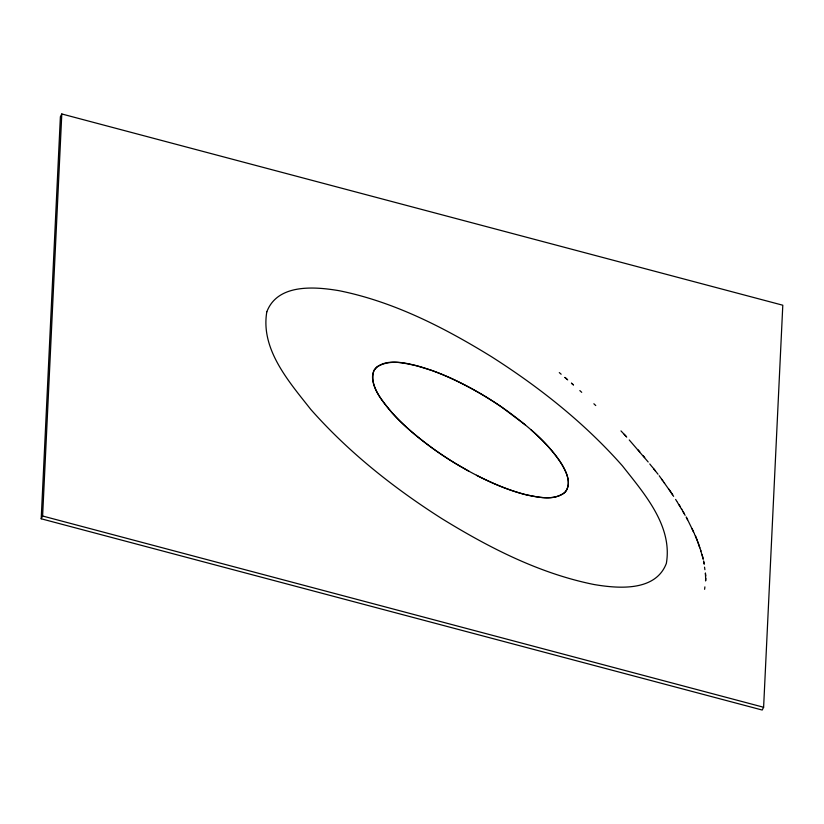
<?xml version="1.0" encoding="UTF-8"?>
<svg xmlns="http://www.w3.org/2000/svg" width="824" height="824" viewBox="0 0 824 824"><rect width="100%" height="100%" fill="white"/><g stroke="black" fill="none" stroke-linecap="round" stroke-linejoin="round"><path stroke-width="1.24" d="M41.2 518.78L60.389 116.74L61.8 113.97L782.8 305.22L763.611 707.26L762.2 710.031L41.2 518.78L42.611 516.009L61.8 113.97M704.623 589.314L704.881 586.884M705.529 580.796L705.797 578.366M42.611 516.009L763.611 707.26M476.488 475.273C492.876 483.626 509.943 490.908 527.875 495.214C540.122 497.511 555.448 500.961 565.625 491.609C572.33 481.556 565.089 469.423 559.465 460.647C551.483 449.121 541.543 439.11 531.089 429.829M468.918 471.235L455.497 463.49A247.828 171.217 27 0 1 436.38 450.996C420.374 439.697 405.109 427.192 391.925 412.649C382.573 401.02 368.853 386.611 373.921 370.47C383.696 357.441 402.926 363.013 416.357 365.65C439.656 371.902 461.543 382.532 482.298 394.686A247.324 170.867 27 0 1 508.089 411.578C528.153 426.389 547.816 442.766 561.546 463.85C566.603 472.173 572.711 485.254 563.956 493.267C552.296 500.992 537.207 497.068 524.548 494.39C501.239 488.138 479.352 477.508 458.608 465.354A247.324 170.867 27 0 1 432.816 448.462C412.752 433.651 393.089 417.274 379.359 396.19C374.292 387.867 368.194 374.786 376.949 366.773C393.923 357.122 414.431 365.197 431.622 370.367C449.183 376.712 465.962 385.055 482.03 394.531A247.818 171.217 27 0 1 501.383 406.871L525.434 424.999M559.29 372.592L561.154 374.22M564.893 377.474L567.695 379.916M571.434 383.181L573.298 384.808M565.058 377.443L566.933 379.112M571.619 383.273L573.494 384.942M579.839 390.576L581.713 392.327M593.877 403.77L595.752 405.532M620.977 430.911L626.25 436.524M624.19 434.289L626.714 437.132M629.248 439.964L648.189 461.996M638.116 449.873L639.784 451.789M643.142 455.621L644.718 457.577M652.618 467.363L658.026 474.253M649.765 463.953L652.124 466.899M653.7 468.856L655.265 470.813M661.682 479.249L664.608 483.245M659.2 475.716L662.733 480.732M664.154 482.73L672.641 494.75M668.995 489.24L673.62 496.367M675.608 499.416L676.926 501.456M678.914 504.504L680.233 506.544M677.256 502.053L681.736 509.479M683.014 511.601L684.301 513.723M681.458 508.738L685.125 515.33M686.351 517.534L687.566 519.728M686.217 516.906L694.416 533.643M692.006 528.565L693.489 531.902M694.477 534.117L697.454 540.791M695.508 535.878L701.008 551.05M697.959 541.893L699.803 547.826M700.544 550.195L703.14 558.497M702.11 554.604L703.16 559.475M703.686 561.906L704.211 564.347M703.675 560.938L704.026 563.431M704.541 567.169L704.891 569.662M705.406 573.411L705.746 575.904M705.416 573.041L705.735 580.683M266.811 311.843C260.374 349.5 289.142 381.883 310.751 409.384C348.542 452.222 393.738 487.993 441.818 518.605C488.962 547.63 539.339 573.504 594.011 584.515C618.319 588.635 655.605 591.766 666.359 563.379C672.796 525.733 644.018 493.349 622.419 465.848C584.628 423.011 539.421 387.228 491.341 356.617C444.208 327.591 393.821 301.718 339.148 290.707C314.84 286.587 277.564 283.456 266.811 311.843"/></g></svg>
